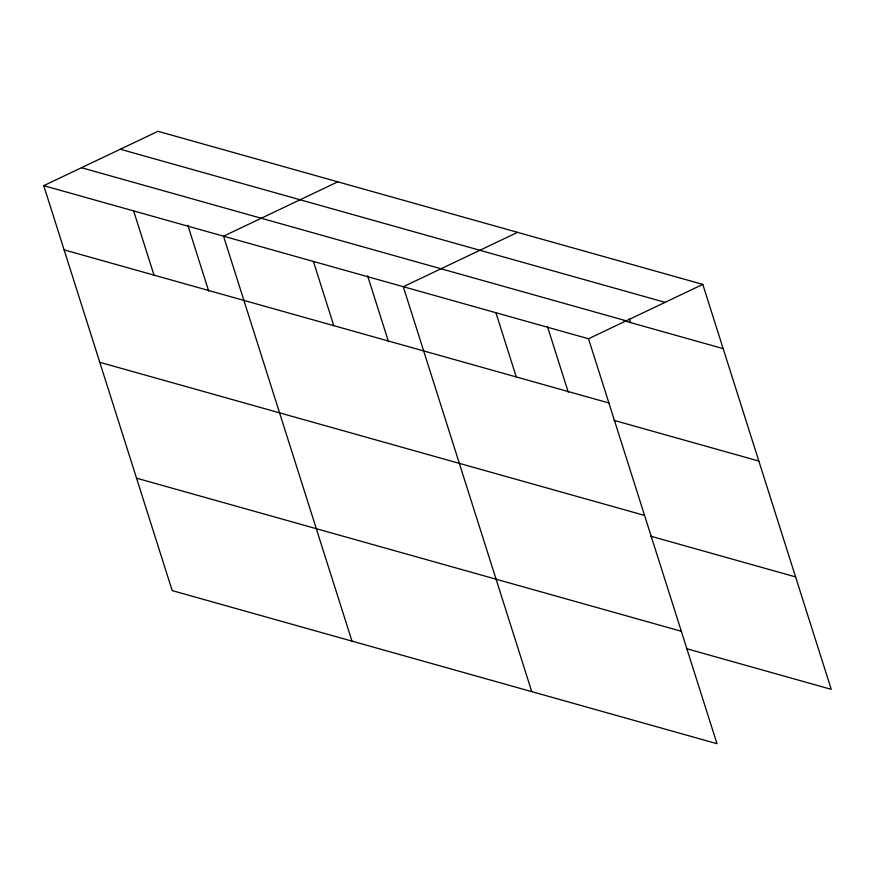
<?xml version="1.0" encoding="UTF-8"?>
<svg xmlns="http://www.w3.org/2000/svg" width="875" height="875" viewBox="0 0 875 875"><rect width="100%" height="100%" fill="white"/><g stroke="black" fill="none" stroke-linecap="round" stroke-linejoin="round"><path stroke-width="1.31" d="M43.75 185.653L588.525 338.756L716.986 743.695L172.2 590.603L43.75 185.653L158.014 131.305L702.8 284.397L831.25 689.347L686.459 648.648M337.794 181.825L223.53 236.184L351.98 641.123M517.573 232.345L403.298 286.705L531.759 691.644M588.525 338.756L702.8 284.397M120.312 149.242L665.088 302.334M81.463 167.716L626.237 320.819M624.039 320.764L723.166 348.622M64.127 249.878L608.902 402.981M614.042 420.372L758.833 461.059M99.794 362.316L644.569 515.419M650.792 536.222L795.583 576.909M136.533 478.166L681.319 631.258M629.333 318.741L630.558 322.602M547.378 326.298L568.28 392.208M495.917 312.725L516.283 376.95M367.598 275.778L388.5 341.688M313.414 261.439L333.791 325.664M187.819 225.247L208.731 291.167M133.634 210.919L154.011 275.144"/></g></svg>
